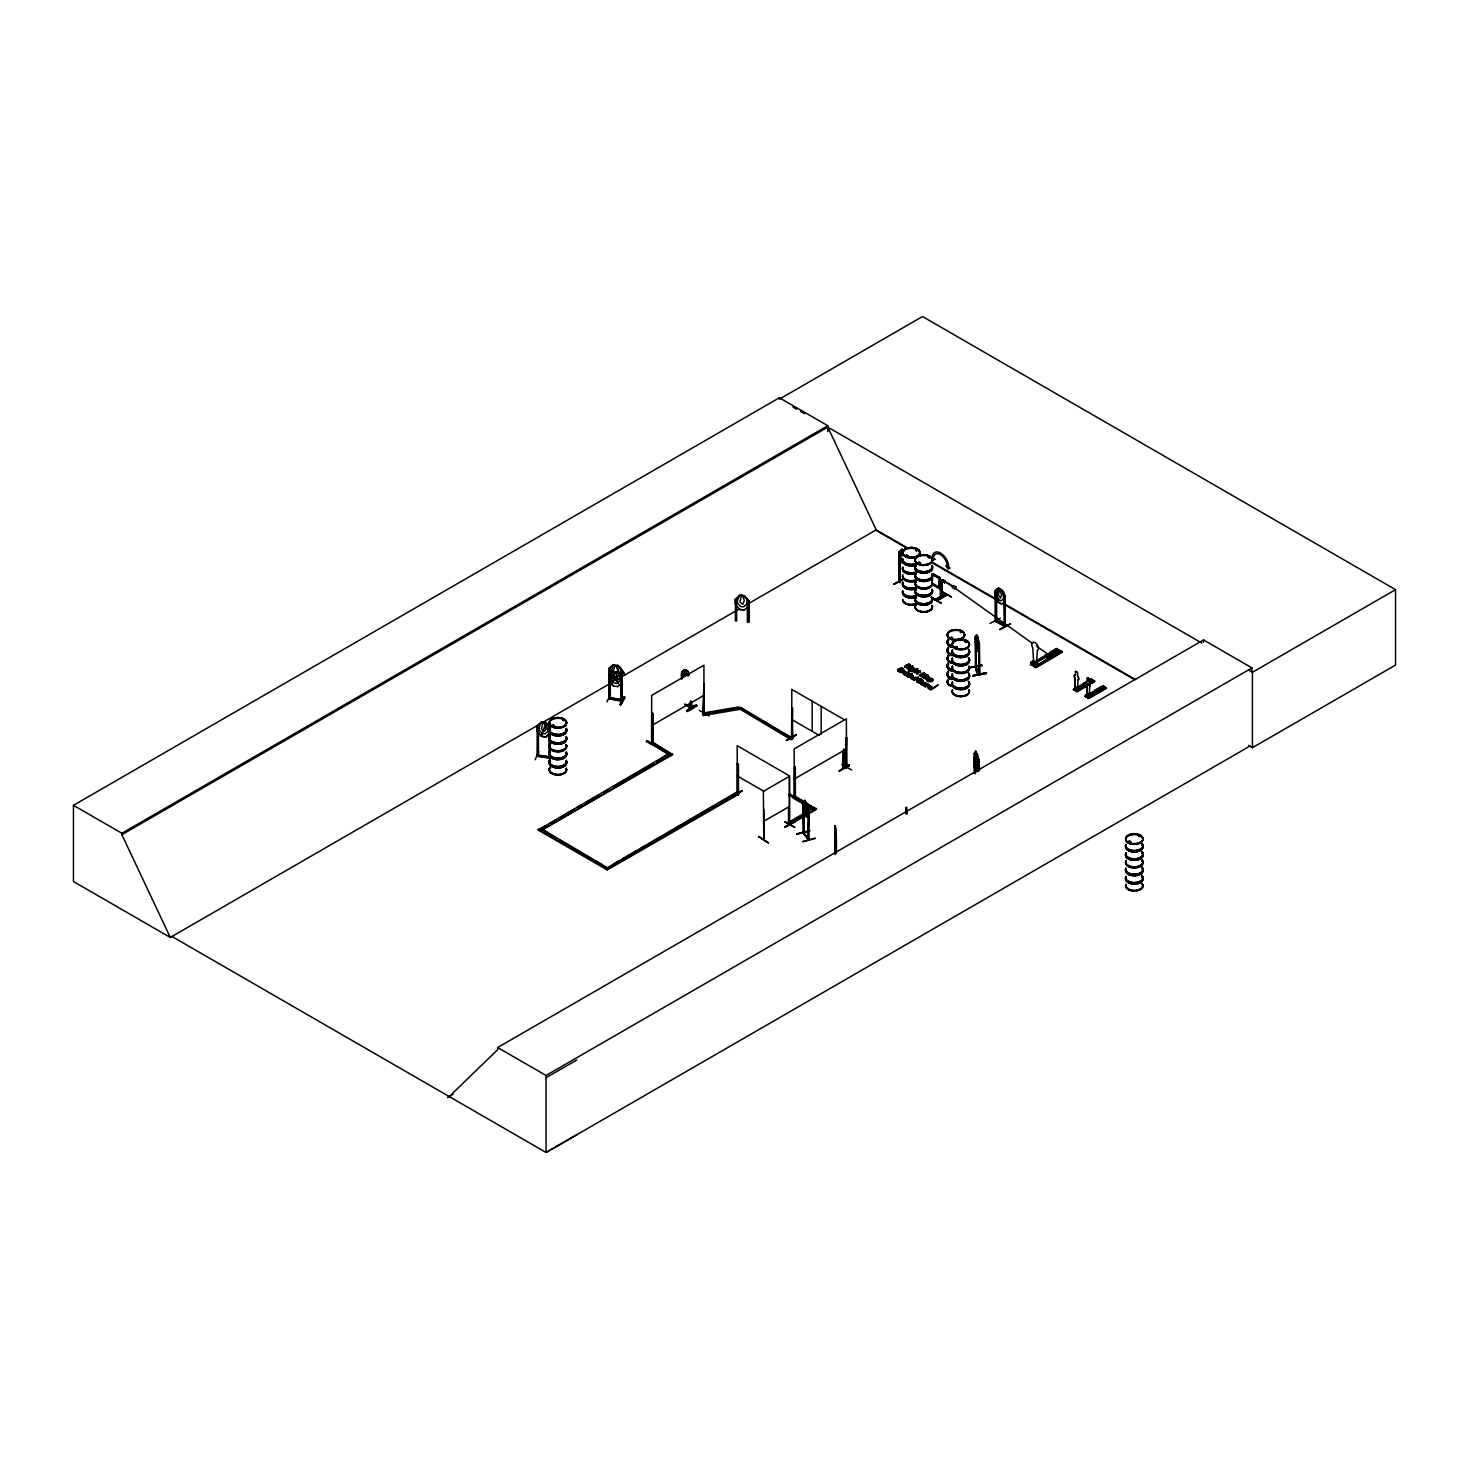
<?xml version="1.0" encoding="UTF-8"?>
<svg xmlns="http://www.w3.org/2000/svg" width="1469" height="1469" viewBox="0 0 1469 1469"><rect width="100%" height="100%" fill="white"/><g stroke="black" fill="none" stroke-linecap="round" stroke-linejoin="round"><path stroke-width="1.5" d="M835.751 834.943L835.971 852.883M906.134 810.998L906.446 807.436L906.061 810.025M978.923 643.624L979.382 674.693L978.887 643.495M974.571 754.24L974.681 773.704M835.182 830.444L835.439 827.212M906.3 812.32L906.557 809.088M803.708 832.868L809.088 840.084L808.978 809.878L808.629 814.854L806.665 817.223L804.957 800.348L803.047 802.827L804.131 803.359L804.167 833.492M808.042 809.382L808.978 809.878M835.016 829.122L835.328 825.56L835.586 828.534M1077.511 689.53L1078.099 680.018A3.085 1.781 60 0 0 1077.64 675.795L1077.511 675.887A3.085 1.781 60 0 1 1077.952 680.092L1078.099 680.018M1089.208 696.288L1089.667 686.849A3.085 1.781 60 0 0 1089.208 682.644L1089.3 679.486M1034.139 661.803L1033.901 665.714L1032.707 647.756A4.627 2.699 59.5 0 1 1032.707 642.412A4.627 2.699 59.5 0 1 1037.389 645.056A4.627 2.699 59.5 0 1 1037.389 650.381L1036.49 664.649L1033.001 663.033M682.92 672.839L682.571 677.338M995.082 590.905L998.461 587.949L1001.785 589.877C1006.999 593.458 1006.155 608.625 998.406 602.272C994.935 600.472 994.384 589.289 996.239 591.401L996.313 621.699M1004.135 595.881L1004.888 626.749M996.239 591.456L995.321 590.979C1000.114 583.193 1004.704 594.468 1003.217 599.242L1001.105 600.858L998.957 599.627L996.79 595.533L998.406 588.169M610.186 668.891L608.864 668.634L608.864 673.426L613.271 679.027L617.788 679.78M736.557 599.187L736.648 621.075M803.745 832.611L803.084 831.821L803.745 833.694L803.047 802.827M808.042 838.395L808.978 838.946M808.042 839.497L809.033 839.038M944.989 581.651L952.885 586.847M835.494 835.163L835.384 836.136L835.182 832.556M939.187 578.033L939.187 577.042L940.178 577.666L941.041 597.791L941.152 582.734M932.613 574.82L940.087 578.859L932.944 574.618M939.187 588.096L939.407 578.455L939.058 587.453M932.944 584.662L940.087 588.904L939.168 587.233M1032.707 662.317L1034.029 662.592M1034.947 662.133L1033.845 662.776M1075.51 671.517L1075.326 674.62A3.085 1.781 60 0 0 1075.014 678.237L1075.455 688.226L1076.428 687.767M1075.859 687.767L1075.235 688.667L1076.171 687.437M1074.757 688.025L1075.73 688.373L1074.922 687.529L1074.757 689.824M1088.107 694.819L1086.601 694.874L1088.198 694.598L1087.464 697.169L1087.372 693.992L1085.591 696.067L1088.345 697.665L1090.145 695.59L1090.402 697.041L1087.023 695.021L1086.583 685.068A3.085 1.781 60 0 1 1087.023 681.377L1087.207 678.274M978.629 760.336L978.905 771.096L979.107 760.171L975.82 751.21L979.18 760.997M976.977 636.224L977.418 645.111L977.124 636.206M737.181 793.131L737.879 794.711L607.303 869.942L538.187 830.04L668.799 753.67L656.937 761.475M737.236 794.288L738.54 794.527L738.411 764.339L737.199 764.027L738.411 764.339M738.411 793.407L737.732 792.911M789.551 823.319L788.449 822.695L789.734 822.989M789.092 822.567L789.551 824.421M789.771 823.062L788.541 822.805M844.032 749.061L843.72 768.324L842.729 767.791L842.82 750.99M844.051 768.012L842.71 767.681L843.702 768.25L843.702 749.263M842.71 766.579C845.318 768.305 842.288 764.798 842.71 767.681M834.869 827.818L835.182 825.578L835.108 854.425M835.494 842.453L835.971 840.378L835.641 842.453M905.987 809.694L906.446 807.436M906.446 807.601L906.226 810.429M690.448 706.699L691.752 706.938L686.482 704.679M900.222 552.179L899.689 582.532C902.462 581.779 897.063 579.759 899.983 581.485M995.376 620.12L996.184 621.718M996 621.644C992.052 619.385 1009.13 629.522 1004.576 624.876M1004.043 626.29L1004.447 624.858L996.496 620.267M1005.053 596.543L1003.878 596.028L1005.255 596.304L1005.218 626.4M758.573 836.522L768.379 842.655M976.242 752.826L976.793 761.677L976.389 752.789M939.168 578.125L939.224 577.115M939.646 588.151L932.613 583.854M940.178 588.738L932.613 584.864M908.742 669.368L908.228 668.432L912.947 666.357L908.742 669.368L907.915 668.266C907.236 666.081 913.718 666.008 908.852 664.025C899.23 670.433 908.98 663.713 907.199 668.487L908.246 666.375M805.434 801.945L804.847 807.362L806.022 810.796L805.581 801.927M835.659 837.936L835.439 839.056L835.016 832.721M907.199 668.487L907.548 666.155M968.861 668.009L982.1 665.604M552.399 726.457L553.354 725.062L554.511 726.31M562.645 720.343L563.215 720.765M563.435 719.92L563.013 719.81M907.089 556.31L906.887 555.062M916.527 550.728L916.142 549.7L916.858 550.618M916.215 550.122L916.142 550.728M918.015 563.508L919.19 562.205L920.127 562.994M920.127 563.655L919.778 562.407M928.096 557.541L929.51 557.761L928.739 557.173M929.032 557.724L929.381 557.228M950.076 638.17L952.334 637.417M955.786 647.609L957.366 647.186M957.035 647.59L956.448 646.672M961.736 632.258L960.304 632.496L961.369 631.854M966.069 642.412L965.464 641.512L966.253 642.375M965.445 641.567C966.841 641.108 965.666 643.128 965.867 641.329M1098.077 691.293L1096.462 690.357M1128.743 842.527L1128.614 841.498M1129.477 842.471L1128.89 841.498L1130.634 841.443M1138.769 836.485L1140.017 836.632M974.883 754.864L975.71 751.393M974.883 761.695L975.563 758.261M803.947 804.039L804.994 800.513M796.951 834.19L809.731 830.628L796.988 833.786M809.676 831.087L796.694 834.006M979.272 674.602C974.002 673.224 976.022 662.299 975.526 667.752L975.141 636.867L976.499 648.986L978.042 651.538M978.942 674.014L979.346 673.5M979.896 673.316L979.841 674.602L979.437 643.661M646.672 741.239L656.661 746.858L646.268 741.533L646.819 740.615L656.661 746.234L646.782 740.615M999.471 589.4L998.424 594.982L1000.536 598.067L1001.619 594.725L999.563 589.344M735.345 599.481L736.703 599.591M741.294 596.028L742.781 596.194L744.306 600.435L742.781 604.236L739.843 602.051L741.312 595.937M739.752 609.47L744.361 609.966L739.752 609.47L735.234 604.126L735.234 599.334C745.316 589.767 735.749 598.269 737.585 603.3L740.578 606.477L743.553 606.789L746.509 604.255C752.183 596.175 733.104 593.403 744.324 595.643L748.933 600.803M747.592 600.417L747.611 621.956M747.537 622.232L747.409 600.38L748.841 600.546L748.768 622.36M550.269 732.811L545.935 736.961L541.4 736.263L536.938 730.791L536.938 725.998L541.4 721.903L545.825 722.803L548.01 731.433L545.109 733.839L542.19 733.38L539.233 730.075L539.233 726.494L541.437 722.124L545.935 722.619L541.363 736.355L545.899 737.052L550.416 732.866M1034.305 662.28L1034.69 661.381M925.837 674.565L922.899 676.419A1.928 1.12 0 0 1 921.706 676.236C918.786 674.253 923.046 676.621 924.332 675.336C928.206 669.497 911.808 680.037 923.707 672.6C929.216 674.748 922.165 679.027 919.557 675.611M614.758 665.696L611.177 679.523L614.079 682.92L616.962 683.452L619.826 681.139L619.826 677.54L616.245 665.879L614.813 665.604M542.924 722.895L541.455 728.936L544.338 731.231L545.844 729.616L544.393 723.115M1074.922 689.732L1075.914 690.32L1075.675 687.235L1073.876 689.31L1076.648 690.907L1078.43 688.832L1078.687 690.283L1075.033 688.484L1076.391 688.061M932.76 598.764L941.06 602.969L931.273 596.947M1033.809 661.876L1033.46 663.07M910.009 666.155L906.906 666.412M1075.363 671.608L1077.365 672.453M1087.978 677.833L1087.17 678.586M742.029 791.038L732.315 796.694M786.576 740.578L796.382 734.463L793.26 736.924M536.901 726.09L538.095 726.292M537.048 730.846L541.473 736.153M548.984 727.908L550.196 728.091M535.12 759.767L538.811 751.595M537.177 754.809C534.532 756.829 550.14 755.231 549.112 757.802M538.425 725.998L538.444 756.443L538.535 755.029L537.066 754.846M538.297 754.993L550.14 757.178L550.03 758.279M538.297 756.425L538.554 755.084M548.837 757.269L550.214 756.792M548.837 758.059L549.075 756.645M549.333 762.062L550.416 757.527M548.598 762.007L550.489 757.582M738.044 794.766L737.603 792.893M792.783 738.448L791.791 707.727L791.46 738.209L792.672 738.283M690.393 701.246L690.393 707.838L690.301 706.552M898.899 581.963L900.35 582.348L899.542 580.732M996.661 620.414L995.56 619.789M996.661 621.516L996.551 595.588M606.844 701.833L610.425 694.672M609.011 675.538L613.271 671.498L617.733 672.325L622.14 677.925L617.696 672.416L613.271 671.498L608.974 675.63L608.827 680.349L613.234 685.931L617.733 686.684L622.14 682.718L617.678 686.556M608.827 680.349L613.344 685.748M617.733 665.512C637.528 693.423 609.488 647.168 619.826 674.308L616.962 676.621L614.079 676.089L611.177 672.692L613.326 664.594L608.864 668.634L609.194 698.913L622.158 701.227L622.158 670.764L620.726 670.47L620.928 701.08L620.965 683.471M616.154 672.875L614.758 672.527L613.363 678.458L616.209 680.826L617.678 679.247L616.209 672.784M613.271 679.027L617.733 679.853L621.993 675.813M617.733 672.325L616.209 673.996L613.363 671.627M620.818 670.8L622.011 671.021L622.048 701.264M610.425 697.94L610.112 699.079L608.974 697.72M610.571 697.683L622.305 699.85L610.571 697.995M622.158 699.832L620.781 701.044M620.102 704.275L624.417 696.673L620.836 705.028L620.193 704.33M624.527 697.242L620.23 704.826L624.38 696.655M625.059 697.353L620.836 705.01M897.834 670.378C899.964 673.683 906.795 669.442 901.984 667.991C891.665 668.964 902.939 675.428 902.205 670.213M921.32 682.332C918.235 685.16 913.608 679.247 920.916 678.917L922.991 680.478L921.1 681.781M652.989 742.726L651.905 744.14L652.897 713.401L652.016 713.916M704.385 713.897L702.935 714.301L703.926 683.562L703.357 714.503L740.762 707.434L793.003 738.558L791.093 739.66L738.081 707.985M977.877 651.41L979.364 649.188L978.023 651.373M939.132 588.243L938.746 587.563M955.676 588.665C957.917 582.679 950.847 590.832 955.676 588.665L1032.744 643.551M1047.232 655.743C1049.968 660.224 1050.427 651.759 1047.085 656.423M1047.47 655.56L1050.041 655.945L1047.25 656.312M940.325 583.193L940.362 597.277M941.978 583.193L942.106 597.387L940.95 596.836M552.05 726.127L553.097 725.264M553.134 726.402L552.436 725.686L554.548 725.98M907.879 555.943L905.418 555.759M907.824 556.274L907.089 555.098M915.591 550.416L916.711 550.691M928.481 557.284L929.583 557.43M951.379 637.124L950.48 637.987L952.261 638.354M951.159 637.528L952.187 637.877M960.726 632.276L961.148 632.203M1098.243 691.164L1098.077 690.246M1128.541 841.608L1129.477 841.149L1128.89 842.123M1138.622 836.302L1139.008 836.045M974.076 753.652L975.82 751.21L974.222 753.615L974.222 773.043M975.545 772.455L973.874 760.391L975.691 758.059M975.857 765.478C971.78 744.544 975.434 776.146 979.033 765.826M977.381 768.122L979.125 765.661M804.847 814.652L806.665 817.223L808.629 814.854M940.087 578.859L938.783 578.382M920.457 681.745C916.876 678.972 920.163 683.966 919.319 681.102M764.192 839.864L763.807 809.419M789.496 825.211L789.496 776.256L763.366 791.35L763.788 839.534M940.27 583.083L942.235 583.193L941.427 582.422M449.22 1096.553L497.642 1049.711L497.642 1047.526L1203.552 639.951L1251.974 667.918L1251.974 672.453M744.361 609.966L748.933 605.577M905.73 673.114L904.886 671.517L902.425 672.251L904.335 673.885L901.746 671.976L906.006 671.498L905.124 672.857L901.893 672.361L903.766 674.216L908.999 671.829L907.438 673.371L909.054 673.94L906.593 676.071L909.219 674.253L907.438 673.371M609.011 668.707L613.381 664.722L617.788 665.42M652.897 743.608L652.897 713.401M702.935 713.126L704.385 712.796L703.045 713.016M794.013 796.345L795.482 796.033L794.031 797.52M845.391 766.689L845.391 767.865L846.805 767.534L846.383 737.126L845.997 767.975M978.942 672.857L976.206 667.036M979.805 674.528L975.857 667.055M682.038 678.788C680 674.583 682.883 666.247 688.153 671.425L689.053 675.318M681.561 672.563L684.829 669.497M898.863 551.738L899.046 582.11L898.863 551.738L902.131 548.837L900.479 556.42L902.627 560.497M905.124 673.481C907.126 670.158 900.938 671.645 905.106 672.012M928.996 686.647L930.354 688.906L927.784 686.996L931.842 686.354L931.144 687.878L928.996 686.647L931.144 688.52C930.887 685.123 929.73 686.262 931.034 687.988M554.162 725.815L552.675 725.925M554.419 726.163L552.473 726.31M908.007 555.888L906.887 555.98M918.015 562.737L918.97 562.278M918.713 562.517L920.071 563.508M960.855 631.78L961.148 632.496M956.448 646.929C952.279 647.058 958.174 649.849 957.292 647.094M955.621 646.856L955.493 647.829M1084.93 683.489L1084.765 684.407M928.555 677.705L927.251 676.53L928.463 678.384M923.964 682.993C927.582 682.608 917.39 682.204 921.504 684.609C919.447 684.205 921.963 680.478 923.964 683.618M921.1 681.157L919.612 682.699L916.785 681.322M928.996 687.272L928.794 688.318L930.354 688.282M931.438 688.355C933.678 686.445 928.408 685.674 927.784 687.621C929.877 694.341 948.258 676.291 930.722 689.989M907.842 674.748C909.788 672.6 902.003 674.565 904.684 674.95M912.322 677.319C915.224 674.179 902.554 680.202 911.735 674.822C915.26 676.254 907.016 680 913.094 677.484C911.79 674.069 915.609 676.107 910.541 678.347M917.592 672.471L917.372 674.326L916.417 673.224L920.384 670.856L918.547 671.939L918.621 670.856M1056.633 649.133L1062.252 652.254L1035.994 667.752L1030.669 664.282L1030.669 662.317L1033.331 660.738L1032.982 662.684M1031.569 665.035L1056.376 651.116M1058.249 650.014L1036.875 661.784M1034.709 666.779L1061.867 651.593L1056.89 648.802L1036.269 660.977M1062.179 652.254L1060.636 651.373M1035.663 667.33L1035.627 665.108L1038.289 663.547L1035.241 664.888L1035.241 666.467L1031.054 664.098L1031.054 662.537L1033.717 660.958M1061.867 651.593L1035.259 667.348M1073.417 689.659L1075.675 687.235M1089.521 680C1097.361 684.866 1086.436 678.898 1091.283 679.357M1094.166 681.175L1076.024 691.128L1094.625 681.267L1091.32 678.972M1093.707 680.881L1076.006 691.109M1076.648 691.477L1078.687 688.979M1085.352 696.361L1085.334 694.874L1087.372 693.992M1101.217 686.757C1109.187 691.624 1098.169 685.711 1102.815 686.188M1085.977 696.728L1103.917 686.794L1085.316 696.196L1088.86 698.509L1106.561 688.3L1103.017 685.711M1085.738 696.783L1103.917 686.794M1088.621 698.234L1087.721 697.885L1106.084 688.08M789.845 794.784C815.717 810.154 788.045 792.489 789.441 794.196M784.85 821.887L794.876 827.414L785.052 821.777M763.751 838.468L763.862 838.45M768.14 842.949L758.573 836.522L768.397 842.784M1044.753 655.578C1059.351 661.986 1037.683 656.349 1047.415 653.999L1052.373 657.194L1036.416 646.158M1049.802 652.603C1064.382 659.012 1042.733 653.393 1052.465 651.042L1057.405 654.219L1052.465 651.042M1054.228 649.977C1068.826 656.404 1047.177 650.767 1056.89 648.417M1031.054 664.098L1034.139 662.28L1032.634 661.417L1032.395 664.851L1032.395 661.564L1033.735 662.372M1036.012 661.307L1056.854 649.004M1036.545 661.601L1056.89 648.802M1036.655 661.656L1057.864 649.353M1034.268 666.761L1060.912 651.042M1034.396 666.853L1060.912 651.244M1035.021 667.201L1061.848 651.208M740.762 707.434L738.852 709.49L703.431 715.55L704.257 683.746M653.026 743.553L651.575 743.957L651.667 695.388L703.926 665.218L703.926 713.732L702.935 714.301M791.681 736.722L792.25 738.65L792.672 708.223M791.35 738.026L786.154 740.413M792.342 737.493L791.35 736.924L792.14 737.493M732.388 796.896L742.12 790.561L732.388 796.253M795.004 766.781L794.913 796.896L816.47 809.346L794.968 795.996L793.076 798.034L812.669 809.346L793.076 797.098M845.905 768.012L846.713 737.328M841.719 764.523L851.671 769.995M842.857 767.828L843.151 750.788M848.862 764.743L839.111 771.06L849.394 765.661L839.203 771.005L848.898 764.78L849.394 765.68M846.052 766.891L846.823 767.424M799.118 800.421L788.724 795.096M784.85 827.176C816.029 810.08 764.394 839.111 794.656 820.951M784.979 827.176L794.582 820.859M610.388 683.36L170.294 937.442L73.45 881.529L73.45 805.324L779.378 397.768L827.8 425.716L827.8 431.666M73.45 805.324L121.872 833.272L827.8 425.716M576.821 1134.784L546.064 1152.467L171.946 936.469L170.294 937.442L121.872 834.686L827.8 427.13L1201.899 643.11M622.287 676.474L739.329 608.9M749.245 603.171L876.222 529.868L907.897 548.176M684.885 669.662L683.158 677.08M898.973 556.549L902.186 563.104M903.472 578.676L893.629 584.387L902.003 580.163M901.948 579.98L894.107 584.074M651.667 725.557L703.926 695.388M690.301 707.654L690.742 701.062M697.004 705.653C675.777 720.343 693.129 702.402 696.949 705.561M651.116 743.461L670.709 755.709L651.116 743.461L653.026 742.359L672.618 754.625L542.061 829.985M932.246 581.026L932.466 577.262L932.356 581.155M651.116 744.397L653.026 743.314L672.618 754.625M939.738 589.106L940.142 577.592M942.162 579.631L944.842 580.879L944.585 582.752L942.162 581.357L942.162 579.631L944.842 580.879M940.472 582.642L941.556 583.285L940.729 581.228L942.235 582.881M942.162 581.357L944.842 582.605M941.152 582.257L942.235 583.193M940.729 581.228L941.152 597.901L941.831 581.871M941.647 591.346L951.435 597.002L941.152 591.217M935.165 599.536L945.485 593.715L935.698 599.389M935.624 599.719L945.503 593.733M538.187 830.04L546.101 825.468M550.049 823.173L555.998 819.757M559.946 817.462L573.81 809.474M577.758 807.179L581.724 804.902M585.69 802.607L599.536 794.619M603.502 792.324L609.433 788.89M613.381 786.613L652.971 763.751M936.8 600.013L946.66 594.431L936.855 600.087M936.928 600.509L946.679 594.798M672.618 753.67L540.096 831.123M940.601 603.318L931.273 597.259M1004.778 626.639L1005.255 596.304M897.834 671.021L902.058 668.579L904.059 670.176L902.205 670.837M904.72 667.036C906.648 661.215 914.195 667.44 908.246 666.999M900.387 670.176C895.613 670.782 907.016 671.094 899.028 671.076M900.846 669.919C906.667 667.862 900.001 673.133 902.59 668.891M907.365 666.155L908.852 664.025M908.228 669.074L912.947 666.357M908.558 669.827C910.156 669.809 913.534 671.186 909.844 670.819C905.124 670.25 917.317 673.077 914.342 668.542A1.965 1.138 0 0 0 913.516 667.844L910.303 668.56L911.79 670.029M908.558 670.47L909.091 669.515M989.959 623.499L1000.297 618.155M902.976 671.608L902.535 673.188L904.335 673.243M703.431 715.55L702.659 713.108L738.081 707.048L791.093 738.705L793.003 737.603M912.212 669.772C914.599 663.455 910.413 673.518 909.219 670.286M904.151 674.657L908.999 671.829M915.003 668.762L910.835 669.882L913.92 668.799M906.079 675.758L908.466 673.555L906.997 673.628M912.653 671.627C921.026 666.632 912.12 675.079 916.931 671.26C905.345 672.086 921.394 668.45 917.501 668.799M911.918 675.942L910.449 674.069L907.346 676.493L910.964 675.005L911.478 673.445L912.065 674.418L911.478 673.445M907.346 676.493L912.065 673.775M914.581 672.104L917.684 670.745L915.94 669.717M914.581 672.729L917.684 671.388L915.94 670.341M908.632 677.246L912.267 675.116M918.18 671.737L916.289 672.894L917.813 674.032M920.384 670.856C918.254 671.7 922.055 672.802 919.061 672.233L917.85 673.426M916.656 677.797C925.341 680.716 903.637 680.184 915.811 677.742A2.002 1.157 0 0 1 916.656 678.439L916.656 677.797A2.002 1.157 0 0 0 915.811 677.099L912.249 678.311L914.434 679.725L916.215 678.054L913.002 678.329L914.434 679.082M1010.084 623.811C993.099 634.277 999.287 628.199 1010.635 624.123M920.586 675.667C928.243 670.837 923.634 679.302 919.557 674.987M913.681 680.147L918.529 677.338M926.976 675.079L928.114 675.74L926.498 675.409L923.395 677.833L927.012 676.328L926.976 675.079L928.114 675.74M923.395 677.833L928.114 675.116M916.785 681.947L920.99 679.504M921.522 679.816C921.724 682.277 918.97 678.88 921.926 681.194M927.233 676.511C935.441 677.154 918.97 681.01 931.677 678.329A1.965 1.138 0 0 1 932.503 679.027C935.055 684.223 922.716 680.294 928.463 680.881C932.393 680.551 926.664 682.552 927.38 680.147M927.178 679.137C921.889 677.631 932.778 678.274 925.048 677.576C930.575 675.079 927.398 679.725 929.95 680.514M926.406 679.578L924.956 678.347L926.737 678.751M927.618 677.98L925.69 677.778L928.041 677.999M922.642 681.8L924.956 682.81L922.348 685.16L924.956 683.434L922.642 682.424M923.45 683.287L921.155 683.03L923.45 683.287L921.155 683.654L922.587 684.425M538.187 829.085L607.303 869.005L737.934 793.591L736.024 792.489L605.393 868.84M933.164 679.89L932.668 679.596A1.965 1.138 0 0 0 931.677 678.953L929.032 679.266L930.373 680.257L932.081 679.284L928.463 679.688L929.95 681.139M925.801 684.609C931.842 683.048 917.794 688.116 926.186 683.158M932.081 679.284C930.042 678.274 926.957 683.158 933.164 679.247M613.308 864.268L619.257 860.834M623.205 858.557L637.069 850.551M641.017 848.274L644.983 845.979M648.949 843.702L662.794 835.696M668.726 832.28L672.692 829.985M676.64 827.708L716.229 804.847M720.196 802.57L734.041 794.564M923.083 685.582L926.7 683.471M926.241 684.352L927.82 684.113L926.7 684.095M931.034 687.363L928.206 685.821L925.139 686.757L928.243 684.352L928.757 685.27L928.243 684.352M925.139 686.133L929.859 685.931L928.298 685.546M928.757 684.646L925.139 686.757M929.326 685.619L928.757 685.27M930.189 689.696L935.037 686.868M794.123 779.121L846.383 748.97M763.366 821.502L789.496 806.426M805.232 812.688L788.449 822.383L790.34 823.485L805.269 814.873M808.978 810.539L814.561 807.307L814.561 808.244M788.449 823.338L805.232 813.642M809.015 812.724L816.47 808.409M816.47 809.346L790.34 824.44L790.34 823.485M1075.326 674.62L1075.473 674.546A3.085 1.781 60 0 0 1074.886 678.311L1075.051 688.465M1089.337 679.835L1088.658 678.513M1083.13 683.691C1092.771 688.025 1078.411 684.15 1084.93 682.644L1088.198 684.536M1088.309 680.698L1086.527 681.983M1073.362 689.604L1091.32 679.229L1094.846 681.543L1077.108 691.77L1073.655 689.604M1085.664 683.067L1073.802 689.861L1086.05 682.993M1076.428 691.366L1094.589 680.845M1094.827 690.448C1104.486 694.782 1090.108 690.907 1096.627 689.402L1099.895 691.55L1096.627 689.402M1098.224 688.741L1100.024 687.455L1103.292 689.604L1100.024 687.455M1085.058 696.361L1103.017 685.986L1106.286 687.859L1088.345 698.234L1090.402 695.737M1085.554 696.655L1103.641 686.354M1087.703 697.867L1105.698 687.657M1088.143 698.124L1106.286 687.602M447.549 1097.508L453.187 1094.258M497.642 1047.526L546.064 1075.473L1251.974 667.918M1248.54 670.048L1252.414 672.288L1395.55 589.657L1395.55 665.071L1252.414 747.703L1248.448 745.407M1249.99 746.05L546.064 1152.467L546.064 1075.473M546.064 1077.677L576.821 1059.994M609.102 697.408L610.48 697.591L609.249 697.444M930.41 680.845L926.719 680.312M652.548 713.218L652.658 743.314M652.107 744.14C653.576 741.129 650.51 743.498 652.989 742.414M906.189 555.043L905.951 556.145M920.016 563.123L918.364 563.013M950.223 638.354L952.334 638.519L952.169 637.473M1130.579 842.38L1128.614 842.214M702.659 713.108L703.541 714.393M610.241 699.042L610.443 668.597M911.79 670.654L910.303 669.203L913.516 668.468A1.965 1.138 0 0 1 914.361 669.166L915.003 669.405M789.496 824.164L788.431 823.852M1075.492 688.318L1076.3 687.786M1075.639 671.204L1077.181 672.086M1087.354 677.962L1088.804 678.439M920.53 682.351L917.96 682.002M802.992 802.717L803.121 833.07L808.593 840.231C806.114 827.726 813.202 811.09 804.81 800.385M803.194 807.491L806.812 817.186M807.987 838.634L803.561 832.464L803.69 833.621M815.222 838.083L802.441 841.755L815.222 838.505M907.291 556.384L905.455 555.943M552.73 725.172L553.684 725.172M553.978 726.421L553.023 726.494M956.668 647.664L955.731 647.664M1085.15 683.599L1086.381 683.691M1097.876 691.164L1096.333 690.65M1130.157 842.086L1129.22 842.086M977.509 753.726L978.152 763.347L977.087 764.578L974.883 758.463M976.646 760.501L976.793 768.507C975.324 767.406 975.159 758.537 976.793 760.465M977.197 760.703L975.545 758.096M978.978 760.997L979.566 769.462M973.874 765.184L975.71 772.327M978.85 767.865L977.234 760.63L978.152 770.178L977.087 771.409L974.883 765.294M921.926 681.818L922.991 681.102L920.916 679.559M846.475 767.24L846.383 718.8L794.123 748.97L794.362 797.704L794.472 767.479M975.783 636.885L975.747 667.899M968.677 667.771L982.137 665.2L968.879 667.55M973.029 675.263C1013.592 667.422 945.65 681.671 986.232 672.839M973.029 675.795L986.287 673.5L973.047 675.85M738.54 794.527L737.511 793.939L737.53 763.843M995.56 620.891L995.67 595.092M690.632 706.369L691.256 708.297L691.293 701.76M702.659 714.044L711.51 712.538M715.936 711.786L720.379 711.014M724.805 710.261L729.23 709.509M952.555 588.077L952.022 586.021L954.06 585.488M736.612 599.609L735.418 599.389M919.465 564.078A8.612 4.976 0 0 1 919.465 555.466A8.649 4.995 0 0 1 932.411 559.799A8.649 4.995 0 0 1 919.447 564.114A8.649 4.995 0 0 1 919.447 555.466A8.612 4.976 0 0 1 932.374 559.762A8.612 4.976 0 0 1 919.465 564.078L918.107 563.361M1097.618 691.238L1096.462 690.944M1129.349 841.241L1131.038 841.994M1036.692 664.539L1032.909 662.133L1034.341 661.693M843.702 768.25L843.188 766.377M995.67 620.946L1005.347 626.437M1005.016 625.629L996.661 620.726M691.22 708.223L684.591 704.349M906.667 809.952L906.575 813.275M906.612 810.227L906.924 813.881L906.3 807.454M834.851 827.69L835.494 853.673M835.016 832.519L835.512 842.618M835.879 834.925L835.512 828.277L835.659 834.355M835.328 839.919L835.659 842.618M703.926 712.63L703.596 714.43M795.004 795.849L794.858 796.969M913.993 679.339L913.002 678.953L916.215 678.054M1030.338 664.612L1032.009 665.494M538.242 726.292L537.085 726.072M747.446 600.766L748.768 600.821L744.287 595.735M542.887 722.968L544.338 723.207M537.213 755.966L550.324 757.986M550.196 758.261L537.085 756.241L537.213 725.796M609.102 668.634L610.296 668.854M622.287 700.915L609.176 698.473L609.249 668.377M789.404 825.211L789.441 775.871L737.199 745.701L737.199 794.325M620.91 670.562L620.965 677.007M927.251 677.154L928.812 677.943M691.256 707.195L686.831 704.477M940.087 577.721L932.944 573.589M940.087 587.765L932.944 583.652M1033.607 662.005L1033.515 662.978L1034.047 662.17M1075.161 688.025L1075.418 687.088M1084.93 684.315C1086.417 684.609 1087.574 683.526 1085.664 684.701C1086.16 679.321 1078.191 692.817 1073.619 689.438M1035.112 663.327L1037.904 664.888L1037.904 663.327M1032.634 664.722L1034.139 665.567M796.382 735.088L786.649 740.156M699.281 710.317L709.123 715.936M789.202 794.692L797.079 799.191M1395.55 589.657L922.495 316.533L779.378 399.182L779.378 397.768M792.929 407.005L796.804 409.245M800.678 411.467L804.553 413.707M931.658 561.892L998.993 600.766M1002.96 603.043L1135.647 679.651M875.414 530.034L907.163 548.378M932.962 563.27L994.476 598.783M1004.392 604.512L1133.37 678.972M1001.729 604.071L998.516 602.217L995.192 595.643M904.206 550.893L903.141 550.287L902.095 555.87M932.613 573.791L939.683 578.052M944.953 581.522L953.069 586.186M940.472 581.393L941.556 582.018M1098.224 688.484L1101.493 690.375M1088.198 684.793L1084.93 682.644M931.217 597.369L941.005 603.024M1087.629 694.874L1086.619 694.286L1086.472 696.581M1074.757 687.621L1078.43 689.879L1078.43 688.832M1086.472 694.378L1089.337 696.214M1086.619 696.49L1087.629 697.077M917.501 669.442L916.987 668.505M911.808 666.32L912.947 666.981M920.384 671.48L919.869 670.543M923.707 673.224L925.801 674.804M911.845 667.569L911.331 666.651M918.18 671.113L920.457 672.545M927.012 676.328L926.498 675.409M904.72 666.412L905.271 667.367M912.653 671.002L913.185 671.939M923.395 677.191L923.909 678.127M908.999 672.453L908.485 671.535M918.529 677.962L917.996 677.025M935.037 687.492L934.523 686.556M910.927 673.757L912.065 674.418M910.964 675.005L910.449 674.069M903.38 671.388L905.014 672.325M906.079 675.134L906.593 676.071M907.346 675.869L907.86 676.805M908.632 676.621L909.146 677.54M910.541 677.723L911.074 678.641M913.681 679.523L914.195 680.459M923.083 684.958L923.597 685.876M844.032 719.553L791.791 689.402L791.791 737.897M791.791 719.553L819.371 735.473M684.719 669.57L688.098 671.517M742.69 709.509L754.295 716.211M758.169 718.433L771.721 726.255M775.595 728.495L779.451 730.736M783.326 732.958L789.128 736.318M684.921 704.165L691.752 708.04L691.624 701.558M737.199 775.871L764.284 791.516M555.851 838.028L541.988 829.085L607.303 867.738M559.799 840.323L583.56 854.022M587.508 856.317L591.474 858.594M595.422 860.889L601.372 864.305M788.467 823.907L788.559 807.105M808.409 840.103L808.427 838.211M1004.08 626.253L1004.374 595.808M1086.785 695.039L1087.133 693.845M947.083 595.055L937.295 600.711M975.581 667.752L976.169 646.176M545.935 722.619L550.361 728.165M545.825 722.803L550.214 728.183M548.984 758.077L548.965 727.632L550.324 727.834A8.759 5.05 0 0 0 556.788 735.473A8.759 5.05 0 0 0 566.391 729.138M808.538 809.988L807.895 808.942L807.968 839.607M909.825 665.182L907.365 665.512L907.548 666.779M1001.619 590.024L1004.833 596.579M827.8 427.13L876.222 529.868M1086.931 694.855L1086.711 684.995M803.947 807.619L806.352 813.697L807.528 812.43L806.628 802.955M687.988 676.273L685.821 670.947L684.793 676.53M975.287 641.622L976.499 648.986L977.895 637.215L979.401 644.524L978.831 643.734M835.292 827.212L835.494 833.07M835.751 834.906L834.943 828.149M1077.603 672.747L1077.511 675.887M1252.414 672.288L1252.414 747.703M1203.552 639.951L1203.552 642.155M1090.145 695.59L1090.145 696.637M1038.289 663.547L1038.289 665.512M995.192 590.85L995.321 621.258M975.122 767.149L975.122 773.612M944.585 581.026L944.585 582.752M942.437 579.484L942.437 581.21M927.527 674.767L927.747 676.842M927.178 678.494L926.939 679.872M923.707 672.6L923.781 673.812M922.587 683.783L922.348 685.16M920.916 678.917L920.99 680.147M918.97 671.058L919.061 672.233M912.359 666.008L912.396 667.293M906.612 814.01L905.969 809.566L905.987 812.834M906.116 809.566L906.134 814.028M901.984 667.991L902.058 669.203M900.222 556.476L899.983 582.587M836.357 834.906L836.449 852.865M834.998 827.69L835.016 853.691M821.171 706.35L821.171 734.371M812.192 701.172L812.192 731.342M795.353 766.965L795.353 797.263M791.093 738.705L791.093 739.66M748.841 600.546L748.841 622.103M738.852 708.535L738.852 709.49M738.081 764.541L738.191 794.766L736.024 792.489M735.51 599.113L735.418 620.946M681.561 672.398L681.689 678.99M607.303 869.005L607.303 869.942M121.872 833.272L121.872 834.686M915.628 573.13A8.759 5.05 0 0 1 905.914 572.763A8.759 5.05 0 0 1 902.774 567.438M915.628 572.708A8.759 5.05 0 0 1 905.914 572.341A8.759 5.05 0 0 1 902.774 567.016M915.628 564.812A8.759 5.05 0 0 1 905.914 564.445A8.759 5.05 0 0 1 902.774 559.12M915.628 564.371A8.759 5.05 0 0 1 905.914 564.004A8.759 5.05 0 0 1 902.774 558.697M915.573 580.622A8.649 4.995 0 0 1 902.609 576.289A8.63 4.976 0 0 0 915.554 580.567M915.554 580.053A8.63 4.976 0 0 1 902.627 575.738M915.573 580.255A8.649 4.995 0 0 1 905.969 579.906A8.649 4.995 0 0 1 902.884 574.636M915.573 580.879A8.649 4.995 0 0 1 902.59 576.564M902.902 581.944A8.649 4.995 0 0 0 905.987 587.196A8.649 4.995 0 0 0 915.573 587.563A8.63 4.976 0 0 1 902.627 583.248M915.628 596.855A8.759 5.05 0 0 1 905.914 596.487A8.759 5.05 0 0 1 902.774 591.162M915.628 596.432A8.759 5.05 0 0 1 905.914 596.065A8.759 5.05 0 0 1 902.774 590.74M915.628 588.536A8.759 5.05 0 0 1 905.914 588.169A8.759 5.05 0 0 1 902.774 582.844M915.628 588.096A8.759 5.05 0 0 1 905.914 587.729A8.759 5.05 0 0 1 902.774 582.422M915.573 604.273A8.649 4.995 0 0 1 902.609 599.94A8.63 4.976 0 0 0 915.554 604.236M915.554 603.777A8.63 4.976 0 0 1 902.627 599.462M915.554 581.283A8.63 4.976 0 0 1 902.627 576.968M915.573 603.979A8.649 4.995 0 0 1 902.59 599.664M932.227 574.673A8.759 5.05 0 0 1 922.624 580.989A8.759 5.05 0 0 1 916.179 573.443M932.099 581.669A8.63 4.976 0 0 1 922.642 587.894A8.63 4.976 0 0 1 916.289 580.475M932.136 581.871A8.649 4.995 0 0 1 922.642 588.114A8.649 4.995 0 0 1 916.27 580.659M932.227 566.336A8.759 5.05 0 0 1 922.624 572.671A8.759 5.05 0 0 1 916.179 565.124M932.227 574.232A8.759 5.05 0 0 1 922.624 580.567A8.759 5.05 0 0 1 916.179 573.02M932.227 565.914A8.759 5.05 0 0 1 922.624 572.249A8.759 5.05 0 0 1 916.179 564.702M932.227 598.397A8.759 5.05 0 0 1 922.624 604.714A8.759 5.05 0 0 1 916.179 597.167M916.289 604.2A8.63 4.976 0 0 0 922.642 611.618A8.63 4.976 0 0 0 932.099 605.393A8.649 4.995 0 0 1 922.642 611.82A8.649 4.995 0 0 1 916.27 604.365M932.062 582.918A8.594 4.958 0 0 1 922.642 589.106A8.594 4.958 0 0 1 916.325 581.724M932.136 582.495A8.649 4.995 0 0 1 922.642 588.738A8.649 4.995 0 0 1 916.27 581.283M932.227 590.079A8.759 5.05 0 0 1 922.624 596.396A8.759 5.05 0 0 1 916.179 588.849M932.227 597.956A8.759 5.05 0 0 1 922.624 604.292A8.759 5.05 0 0 1 916.179 596.745M932.227 589.638A8.759 5.05 0 0 1 922.624 595.973A8.759 5.05 0 0 1 916.179 588.426M1141.707 859.347A8.594 4.958 0 0 1 1135.39 866.747A8.594 4.958 0 0 1 1125.97 860.54M1141.854 852.314A8.759 5.05 0 0 1 1135.408 859.861A8.759 5.05 0 0 1 1125.805 853.544M1141.854 851.891A8.759 5.05 0 0 1 1135.408 859.438A8.759 5.05 0 0 1 1125.805 853.103M1141.744 851.451A8.63 4.976 0 0 1 1135.39 858.869A8.649 4.995 0 0 1 1125.915 852.644A8.63 4.976 0 0 0 1135.39 858.869A8.649 4.995 0 0 0 1141.762 851.432M1141.854 843.996A8.759 5.05 0 0 1 1135.408 851.543A8.759 5.05 0 0 1 1125.805 845.208M1141.854 843.573A8.759 5.05 0 0 1 1135.408 851.12A8.759 5.05 0 0 1 1125.805 844.785M1141.762 859.53A8.649 4.995 0 0 1 1135.408 866.985A8.649 4.995 0 0 1 1125.915 860.742M1141.725 860.577A8.612 4.976 0 0 1 1135.39 867.977A8.612 4.976 0 0 1 1125.952 861.77M1141.707 883.071A8.594 4.958 0 0 1 1135.39 890.471A8.649 4.995 0 0 1 1125.915 884.448M1125.97 884.265A8.594 4.958 0 0 0 1135.39 890.471A8.649 4.995 0 0 0 1141.762 883.236M1141.762 860.155A8.649 4.995 0 0 1 1135.408 867.61A8.649 4.995 0 0 1 1125.915 861.367M1141.854 876.038A8.759 5.05 0 0 1 1135.408 883.585A8.759 5.05 0 0 1 1125.805 877.268M1141.854 875.616A8.759 5.05 0 0 1 1135.408 883.163A8.759 5.05 0 0 1 1125.805 876.828M1141.854 867.72A8.759 5.05 0 0 1 1135.408 875.267A8.759 5.05 0 0 1 1125.805 868.932M1141.854 867.298A8.759 5.05 0 0 1 1135.408 874.845A8.759 5.05 0 0 1 1125.805 868.51M1125.915 884.705A8.649 4.995 0 0 0 1135.408 890.948A8.649 4.995 0 0 0 1141.762 883.512A8.612 4.976 0 0 1 1135.39 890.948A8.612 4.976 0 0 1 1125.952 884.742M953.693 655.725A8.759 5.05 0 0 1 948.368 648.306M951.655 662.115A8.594 4.958 0 0 1 948.515 655.339M951.637 662.611A8.649 4.995 0 0 1 948.46 655.78A8.63 4.976 0 0 0 951.637 662.592A8.63 4.976 0 0 1 948.497 655.817M953.693 647.388A8.759 5.05 0 0 1 948.368 639.97M953.693 655.284A8.759 5.05 0 0 1 948.368 647.866M953.693 646.966A8.759 5.05 0 0 1 948.368 639.548M951.637 662.941A8.649 4.995 0 0 1 948.46 656.129M953.693 679.449A8.759 5.05 0 0 1 948.368 672.031M951.637 685.858A8.63 4.976 0 0 1 948.497 679.045M951.655 663.345A8.594 4.958 0 0 1 948.515 656.57M951.637 686.041A8.649 4.995 0 0 1 948.46 679.229M953.693 671.113A8.759 5.05 0 0 1 948.368 663.694M951.637 671.021A8.63 4.976 0 0 1 948.497 664.227A8.649 4.995 0 0 0 951.637 671.039M953.693 679.009A8.759 5.05 0 0 1 948.368 671.59M953.693 670.69A8.759 5.05 0 0 1 948.368 663.272M566.391 737.475A8.759 5.05 0 0 1 556.788 743.791A8.759 5.05 0 0 1 550.342 736.244M566.263 744.471A8.63 4.976 0 0 1 556.806 750.696A8.63 4.976 0 0 1 550.453 743.277M566.281 744.673A8.649 4.995 0 0 1 556.788 750.916A8.649 4.995 0 0 1 550.434 743.461M566.263 744.93A8.63 4.976 0 0 1 556.806 751.155A8.649 4.995 0 0 1 550.434 743.81M550.453 743.736A8.63 4.976 0 0 0 556.806 751.155A8.649 4.995 0 0 0 566.281 745.022M566.391 737.034A8.759 5.05 0 0 1 556.788 743.369A8.759 5.05 0 0 1 550.342 735.822M566.391 728.716A8.759 5.05 0 0 1 556.788 735.051A8.759 5.05 0 0 1 550.342 727.504M566.391 761.199A8.759 5.05 0 0 1 556.788 767.516A8.759 5.05 0 0 1 550.342 759.969M566.244 768.195A8.612 4.976 0 0 1 556.806 774.402A8.612 4.976 0 0 1 550.471 766.983A8.649 4.995 0 0 0 556.788 774.64A8.649 4.995 0 0 0 566.281 768.397M566.226 745.719A8.594 4.958 0 0 1 556.806 751.908A8.594 4.958 0 0 1 550.489 744.526M566.281 745.279A8.649 4.995 0 0 1 556.788 751.522A8.649 4.995 0 0 1 550.434 744.067M566.391 752.862A8.759 5.05 0 0 1 556.788 759.198A8.759 5.05 0 0 1 550.342 751.651M566.391 760.758A8.759 5.05 0 0 1 556.788 767.093A8.759 5.05 0 0 1 550.342 759.546M566.391 752.44A8.759 5.05 0 0 1 556.788 758.775A8.759 5.05 0 0 1 550.342 751.228M969.118 666.118A8.63 4.976 0 0 1 960.781 672.398A8.63 4.976 0 0 1 952.463 666.118M952.463 651.3A8.63 4.976 0 0 0 960.781 657.579A8.649 4.995 0 0 0 969.136 651.3A8.63 4.976 0 0 1 960.781 657.579A8.649 4.995 0 0 1 952.445 651.3M952.445 649.904A8.649 4.995 0 0 0 960.781 656.184A8.649 4.995 0 0 0 969.136 649.904A8.63 4.976 0 0 1 960.781 656.184A8.63 4.976 0 0 1 952.463 649.904M952.463 659.618A8.63 4.976 0 0 0 960.781 665.898A8.649 4.995 0 0 0 969.136 659.618A8.63 4.976 0 0 1 960.781 665.898A8.649 4.995 0 0 1 952.445 659.618M968.383 657.91A8.759 5.05 0 0 1 961.938 665.439A8.759 5.05 0 0 1 952.316 659.122M968.383 657.469A8.759 5.05 0 0 1 961.938 665.016A8.759 5.05 0 0 1 952.316 658.7M952.463 658.241A8.63 4.976 0 0 0 960.781 664.502A8.649 4.995 0 0 0 969.136 658.222A8.63 4.976 0 0 1 960.781 664.502A8.649 4.995 0 0 1 952.445 658.222M968.383 649.573A8.759 5.05 0 0 1 961.938 657.12A8.759 5.05 0 0 1 952.316 650.804M968.383 649.151A8.759 5.05 0 0 1 961.938 656.698A8.759 5.05 0 0 1 952.316 650.363M952.445 666.632A8.649 4.995 0 0 0 960.781 672.912A8.649 4.995 0 0 0 969.136 666.632A8.63 4.976 0 0 1 960.781 672.875A8.63 4.976 0 0 1 952.463 666.614M969.154 666.302A8.649 4.995 0 0 1 960.781 672.6A8.649 4.995 0 0 1 952.426 666.302M969.081 667.367A8.594 4.958 0 0 1 960.781 673.61A8.594 4.958 0 0 1 952.5 667.367M969.099 689.842A8.612 4.976 0 0 1 960.781 696.086A8.612 4.976 0 0 1 952.481 689.842M969.154 666.926A8.649 4.995 0 0 1 960.781 673.224A8.649 4.995 0 0 1 952.426 666.926M952.463 675.024A8.63 4.976 0 0 0 960.781 681.304A8.649 4.995 0 0 0 969.136 675.024A8.63 4.976 0 0 1 960.781 681.304A8.649 4.995 0 0 1 952.445 675.024M952.445 673.628A8.649 4.995 0 0 0 960.781 679.908A8.649 4.995 0 0 0 969.136 673.628A8.63 4.976 0 0 1 960.781 679.908A8.63 4.976 0 0 1 952.463 673.628M952.463 683.342A8.63 4.976 0 0 0 960.781 689.622A8.63 4.976 0 0 0 969.118 683.342A8.649 4.995 0 0 1 960.781 689.622A8.649 4.995 0 0 1 952.445 683.342M968.383 681.634A8.759 5.05 0 0 1 961.938 689.163A8.759 5.05 0 0 1 952.316 682.846M968.383 681.194A8.759 5.05 0 0 1 961.938 688.741A8.759 5.05 0 0 1 952.316 682.424M952.463 681.965A8.63 4.976 0 0 0 960.781 688.226A8.649 4.995 0 0 0 969.136 681.947A8.63 4.976 0 0 1 960.781 688.226A8.649 4.995 0 0 1 952.445 681.947M968.383 673.298A8.759 5.05 0 0 1 961.938 680.845A8.759 5.05 0 0 1 952.316 674.528M968.383 672.875A8.759 5.05 0 0 1 961.938 680.422A8.759 5.05 0 0 1 952.316 674.087M969.136 690.301A8.649 4.995 0 0 1 960.781 696.581A8.612 4.976 0 0 1 952.481 690.32M952.445 690.301A8.649 4.995 0 0 0 960.781 696.581A8.612 4.976 0 0 0 969.099 690.32M969.154 690.026A8.649 4.995 0 0 1 960.781 696.324A8.649 4.995 0 0 1 952.426 690.026M975.104 760.74L975.067 768.03L976.261 766.763L977.454 771.611L977.418 764.211L976.279 765.386L975.104 760.74M976.536 634.792L975.857 641.824L977.656 648.031L978.538 646.837C978.813 644.45 978.372 630.605 975.324 636.958L976.536 634.792M612.187 674.638L614.501 678.696L612.077 681.965L615.236 679.504L618.431 683.14L616.025 678.953L618.32 675.777L615.309 678.109L612.187 674.638M696.526 705.249L686.757 710.959L696.545 705.304M934.89 559.303L932.907 560.35L930.942 557.008L932.301 557.798A11.642 6.721 60 0 1 940.527 553.042A11.642 6.721 60 0 1 948.754 567.309L950.112 568.099L948.019 569.072L945.907 565.657L947.266 566.446A9.714 5.619 60 0 0 940.399 554.548A9.714 5.619 60 0 0 933.513 558.514L934.89 559.303M906.942 556.843A8.63 4.976 0 0 0 919.869 552.528A8.649 4.995 0 0 0 906.924 548.212A8.649 4.995 0 0 0 906.924 556.843A8.649 4.995 0 0 0 919.888 552.564A8.63 4.976 0 0 0 906.942 548.212A8.63 4.976 0 0 0 906.942 556.843A8.612 4.976 0 0 0 919.851 552.546A8.612 4.976 0 0 0 906.942 548.231A8.649 4.995 0 0 0 906.924 556.898A8.649 4.995 0 0 0 919.888 552.528A8.649 4.995 0 0 0 906.924 548.249A8.612 4.976 0 0 0 906.942 556.843M906.961 557.541A8.594 4.958 0 0 0 919.833 553.244A8.594 4.958 0 0 0 906.961 548.947A8.594 4.958 0 0 0 906.961 557.541M902.627 569.237A8.63 4.976 0 0 0 915.554 573.553A8.649 4.995 0 0 1 902.609 569.237M902.627 567.842A8.63 4.976 0 0 0 915.554 572.157A8.649 4.995 0 0 1 902.609 567.842M902.627 560.919A8.63 4.976 0 0 0 915.554 565.216A8.649 4.995 0 0 1 902.609 560.919M902.627 559.524A8.63 4.976 0 0 0 915.554 563.821A8.649 4.995 0 0 1 902.609 559.524M902.627 592.962A8.63 4.976 0 0 0 915.554 597.277A8.649 4.995 0 0 1 902.609 592.962M902.627 591.566A8.63 4.976 0 0 0 915.554 595.881A8.649 4.995 0 0 1 902.609 591.566M902.627 584.644A8.63 4.976 0 0 0 915.554 588.94A8.649 4.995 0 0 1 902.609 584.644M922.642 581.393A8.63 4.976 0 0 0 932.099 575.169A8.649 4.995 0 0 1 922.642 581.412A8.649 4.995 0 0 1 916.27 573.975A8.63 4.976 0 0 0 922.642 581.393M919.447 564.794A8.63 4.976 0 0 0 932.393 560.479A8.63 4.976 0 0 0 919.447 556.163A8.63 4.976 0 0 0 919.447 564.794M922.642 588.353A8.63 4.976 0 0 0 932.099 582.128A8.649 4.995 0 0 1 922.642 588.39A8.649 4.995 0 0 1 916.27 580.953A8.63 4.976 0 0 0 922.642 588.353M919.429 564.39A8.649 4.995 0 0 0 932.429 560.056A8.649 4.995 0 0 0 919.429 555.723A8.649 4.995 0 0 0 919.429 564.39M922.642 579.998A8.63 4.976 0 0 0 932.099 573.773A8.649 4.995 0 0 1 922.642 580.016A8.649 4.995 0 0 1 916.27 572.579A8.63 4.976 0 0 0 922.642 579.998M922.642 573.075A8.63 4.976 0 0 0 932.099 566.85A8.649 4.995 0 0 1 922.642 573.094A8.649 4.995 0 0 1 916.27 565.638A8.63 4.976 0 0 0 922.642 573.075M922.642 571.68A8.63 4.976 0 0 0 932.099 565.455A8.649 4.995 0 0 1 922.642 571.698A8.649 4.995 0 0 1 916.27 564.243A8.63 4.976 0 0 0 922.642 571.68M922.642 605.118A8.63 4.976 0 0 0 932.099 598.893A8.649 4.995 0 0 1 922.642 605.136A8.649 4.995 0 0 1 916.27 597.699A8.63 4.976 0 0 0 922.642 605.118M922.642 612.114A8.649 4.995 0 0 0 932.117 605.889A8.63 4.976 0 0 1 922.642 612.077A8.649 4.995 0 0 1 916.27 604.677A8.63 4.976 0 0 0 922.642 612.077M922.642 603.722A8.63 4.976 0 0 0 932.099 597.497A8.649 4.995 0 0 1 922.642 603.741A8.649 4.995 0 0 1 916.27 596.304A8.63 4.976 0 0 0 922.642 603.722M922.642 596.8A8.63 4.976 0 0 0 932.099 590.575A8.649 4.995 0 0 1 922.642 596.818A8.649 4.995 0 0 1 916.27 589.363A8.63 4.976 0 0 0 922.642 596.8M922.642 595.404A8.63 4.976 0 0 0 932.099 589.179A8.649 4.995 0 0 1 922.642 595.422A8.649 4.995 0 0 1 916.27 587.967A8.63 4.976 0 0 0 922.642 595.404M1129.973 842.949A8.612 4.976 0 0 0 1142.882 838.634A8.612 4.976 0 0 0 1129.973 834.337A8.612 4.976 0 0 0 1129.973 842.949M1129.973 843.628A8.594 4.958 0 0 0 1142.864 839.35A8.594 4.958 0 0 0 1129.973 835.053A8.594 4.958 0 0 0 1129.973 843.628M1128.192 842.875A8.612 4.976 0 0 0 1142.588 840.635A8.612 4.976 0 0 0 1132.048 834.557A8.612 4.976 0 0 0 1128.192 842.875M1129.936 843.261A8.649 4.995 0 0 0 1142.937 838.928A8.649 4.995 0 0 0 1129.936 834.594A8.649 4.995 0 0 0 1129.936 843.261M1135.39 851.947A8.63 4.976 0 0 0 1141.744 844.51A8.649 4.995 0 0 1 1135.408 851.947A8.649 4.995 0 0 1 1125.915 845.722A8.63 4.976 0 0 0 1135.39 851.947M1135.408 850.551A8.649 4.995 0 0 0 1141.762 843.114A8.63 4.976 0 0 1 1135.39 850.551A8.649 4.995 0 0 1 1125.915 844.326A8.63 4.976 0 0 0 1135.39 850.551M1135.39 860.265A8.63 4.976 0 0 0 1141.744 852.846A8.649 4.995 0 0 1 1135.408 860.283A8.649 4.995 0 0 1 1125.915 854.04A8.63 4.976 0 0 0 1135.39 860.265M1135.408 867.334A8.649 4.995 0 0 0 1141.762 859.879A8.612 4.976 0 0 1 1135.39 867.298A8.649 4.995 0 0 1 1125.915 861.091A8.612 4.976 0 0 0 1135.39 867.298M1135.39 875.671A8.63 4.976 0 0 0 1141.744 868.234A8.649 4.995 0 0 1 1135.408 875.671A8.649 4.995 0 0 1 1125.915 869.446A8.63 4.976 0 0 0 1135.39 875.671M1135.408 874.275A8.649 4.995 0 0 0 1141.762 866.839A8.63 4.976 0 0 1 1135.39 874.275A8.649 4.995 0 0 1 1125.915 868.05A8.63 4.976 0 0 0 1135.39 874.275M1135.39 883.989A8.63 4.976 0 0 0 1141.744 876.571A8.649 4.995 0 0 1 1135.408 884.007A8.649 4.995 0 0 1 1125.915 877.764A8.63 4.976 0 0 0 1135.39 883.989M1135.39 882.594A8.63 4.976 0 0 0 1141.744 875.175A8.649 4.995 0 0 1 1135.408 882.612A8.649 4.995 0 0 1 1125.915 876.369A8.63 4.976 0 0 0 1135.39 882.594M949.874 638.134A8.612 4.976 0 0 0 964.27 635.912A8.612 4.976 0 0 0 953.73 629.815A8.612 4.976 0 0 0 949.874 638.134M948.497 648.821A8.63 4.976 0 0 0 951.637 655.633A8.649 4.995 0 0 1 948.478 648.821M951.655 639.621A8.612 4.976 0 0 0 964.564 635.306A8.612 4.976 0 0 0 951.655 631.009A8.612 4.976 0 0 0 951.655 639.621M949.837 638.446A8.649 4.995 0 0 0 964.325 636.206A8.649 4.995 0 0 0 953.712 630.091A8.649 4.995 0 0 0 949.837 638.446M948.497 647.425A8.63 4.976 0 0 0 951.637 654.238A8.649 4.995 0 0 1 948.478 647.425M948.497 640.502A8.63 4.976 0 0 0 951.637 647.296A8.649 4.995 0 0 1 948.478 640.502M951.637 638.96A8.649 4.995 0 0 0 964.619 634.645A8.649 4.995 0 0 0 951.637 630.311A8.649 4.995 0 0 0 951.637 638.96M948.497 639.107A8.63 4.976 0 0 0 951.637 645.901A8.649 4.995 0 0 1 948.478 639.107M964.582 641.586A8.63 4.976 0 0 0 964.288 640.3A8.649 4.995 0 0 1 964.6 641.586M948.497 672.545A8.63 4.976 0 0 0 951.637 679.357A8.649 4.995 0 0 1 948.478 672.545M948.497 679.541A8.63 4.976 0 0 0 951.637 686.335A8.649 4.995 0 0 1 948.478 679.541M948.497 671.149A8.63 4.976 0 0 0 951.637 677.962A8.649 4.995 0 0 1 948.478 671.149M948.497 662.831A8.63 4.976 0 0 0 951.637 669.625A8.649 4.995 0 0 1 948.478 662.831M553.611 726.861A8.63 4.976 0 0 0 566.557 722.546A8.63 4.976 0 0 0 553.611 718.249A8.63 4.976 0 0 0 553.611 726.861A8.612 4.976 0 0 0 566.538 722.564A8.612 4.976 0 0 0 553.629 718.268A8.612 4.976 0 0 0 553.629 726.88M556.806 744.195A8.63 4.976 0 0 0 566.263 737.971A8.649 4.995 0 0 1 556.806 744.214A8.649 4.995 0 0 1 550.434 736.777A8.63 4.976 0 0 0 556.806 744.195M553.611 727.596A8.63 4.976 0 0 0 566.557 723.281A8.63 4.976 0 0 0 553.611 718.965A8.63 4.976 0 0 0 553.611 727.596M553.593 727.192A8.649 4.995 0 0 0 566.575 722.858A8.649 4.995 0 0 0 553.593 718.525A8.649 4.995 0 0 0 553.593 727.192M556.806 742.8A8.63 4.976 0 0 0 566.263 736.575A8.649 4.995 0 0 1 556.806 742.818A8.649 4.995 0 0 1 550.434 735.381A8.63 4.976 0 0 0 556.806 742.8M556.806 735.877A8.63 4.976 0 0 0 566.263 729.652A8.649 4.995 0 0 1 556.806 735.896A8.649 4.995 0 0 1 550.434 728.44A8.63 4.976 0 0 0 556.806 735.877M556.806 734.482A8.63 4.976 0 0 0 566.263 728.257A8.649 4.995 0 0 1 556.806 734.5A8.649 4.995 0 0 1 550.434 727.045A8.63 4.976 0 0 0 556.806 734.482M551.811 726.09A8.649 4.995 0 0 0 566.281 723.85A8.649 4.995 0 0 0 555.686 717.735A8.649 4.995 0 0 0 551.811 726.09M556.806 767.92A8.63 4.976 0 0 0 566.263 761.695A8.649 4.995 0 0 1 556.806 767.938A8.649 4.995 0 0 1 550.434 760.501A8.63 4.976 0 0 0 556.806 767.92M556.806 774.879A8.63 4.976 0 0 0 566.263 768.654A8.649 4.995 0 0 1 556.788 774.916A8.649 4.995 0 0 1 550.434 767.461A8.63 4.976 0 0 0 556.806 774.879M556.806 766.524A8.63 4.976 0 0 0 566.263 760.299A8.649 4.995 0 0 1 556.806 766.543A8.649 4.995 0 0 1 550.434 759.106A8.63 4.976 0 0 0 556.806 766.524M556.806 759.602A8.63 4.976 0 0 0 566.263 753.377A8.649 4.995 0 0 1 556.806 759.62A8.649 4.995 0 0 1 550.434 752.165A8.63 4.976 0 0 0 556.806 759.602M556.806 758.206A8.63 4.976 0 0 0 566.263 751.981A8.649 4.995 0 0 1 556.806 758.224A8.649 4.995 0 0 1 550.434 750.769A8.63 4.976 0 0 0 556.806 758.206M956.484 648.527A8.612 4.976 0 0 0 969.393 644.23A8.612 4.976 0 0 0 956.484 639.915A8.649 4.995 0 0 0 956.466 648.563A8.649 4.995 0 0 0 969.448 644.23A8.649 4.995 0 0 0 956.466 639.915A8.612 4.976 0 0 0 956.484 648.527M956.484 649.243A8.612 4.976 0 0 0 969.393 644.946A8.612 4.976 0 0 0 956.484 640.631A8.612 4.976 0 0 0 956.484 649.243M956.466 648.821A8.649 4.995 0 0 0 969.448 644.487A8.649 4.995 0 0 0 956.466 640.153A8.649 4.995 0 0 0 956.466 648.821"/></g></svg>
